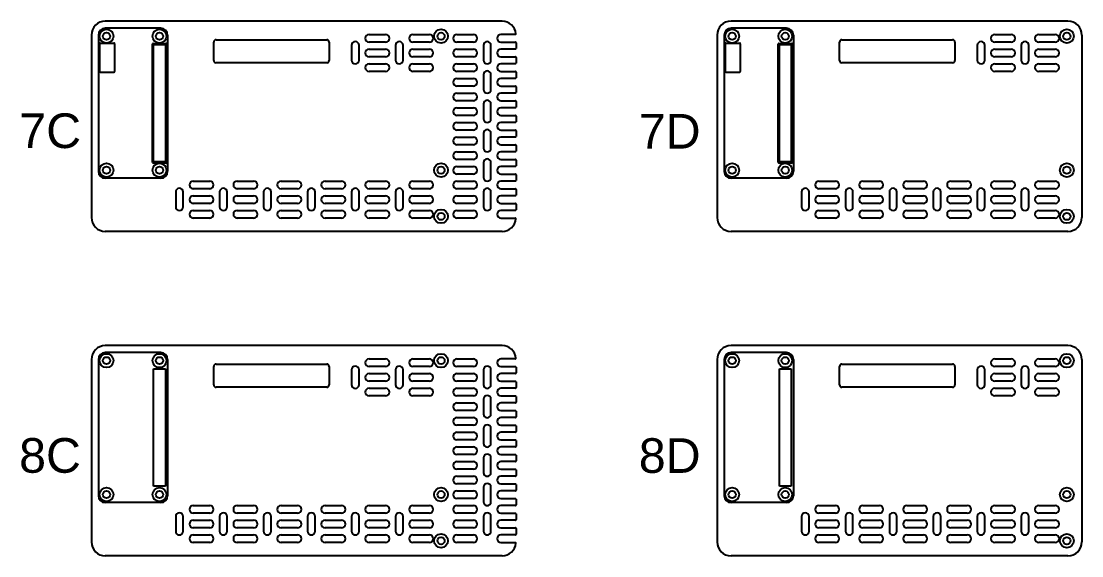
# Model space of a CAD drawing. Header units: millimetres. Extents: x -436 to 702, y -520 to 282.
# Drawn here: x 241.9 to 701.6, y -511.9 to -280.4 of the extents above; entities that cross this region are included whole.
import ezdxf

# ---------------------------------------------------------------- set-up
doc = ezdxf.new("R2010")
doc.units = ezdxf.units.MM
doc.header["$LTSCALE"] = 4
doc.header["$MEASUREMENT"] = 0
doc.layers.add('Mechanical', color=6, linetype='Continuous')
doc.layers.add('PCB', color=4, linetype='Continuous')
doc.styles.get("Standard").update_dxf_attribs({"font": 'Arial.ttf'})

msp = doc.modelspace()

# ---------------------------------------------------------------- linework, layer by layer
for p, q in [((450.37, -280.42), (278.37, -280.42)), ((695.56, -280.42), (549.56, -280.42)), ((272.37, -286.42), (272.37, -365.42)), ((543.56, -286.42), (543.56, -365.42)), ((298.83, -341.57), (298.83, -290.27)), ((299.08, -290.02), (304.66, -290.02)), ((304.91, -290.27), (304.91, -341.57)), ((570.02, -341.57), (570.02, -290.27)), ((570.27, -290.02), (575.85, -290.02)), ((576.1, -290.27), (576.1, -341.57)), ((304.66, -341.82), (299.08, -341.82)), ((575.85, -341.82), (570.27, -341.82)), ((450.37, -371.42), (278.37, -371.42)), ((695.56, -371.42), (549.56, -371.42)), ((450.37, -420.89), (278.37, -420.89)), ((695.56, -420.89), (549.56, -420.89)), ((272.37, -426.89), (272.37, -505.89)), ((543.56, -426.89), (543.56, -505.89)), ((450.37, -511.89), (278.37, -511.89)), ((695.56, -511.89), (549.56, -511.89))]:
    msp.add_line(p, q)
at = {"linetype": 'Continuous'}
for p, q in [((325.37, -297.42), (325.37, -289.42)), ((326.37, -288.42), (374.37, -288.42)), ((375.37, -289.42), (375.37, -297.42)), ((392.67, -286.17), (399.82, -286.17)), ((399.82, -289.47), (392.67, -289.47)), ((411.72, -286.17), (418.87, -286.17)), ((418.87, -289.47), (411.72, -289.47)), ((430.77, -286.17), (437.92, -286.17)), ((437.92, -289.47), (430.77, -289.47)), ((456.1, -286.17), (449.82, -286.17)), ((449.82, -289.47), (456.12, -289.47)), ((596.56, -297.42), (596.56, -289.42)), ((597.56, -288.42), (645.56, -288.42)), ((646.56, -289.42), (646.56, -297.42)), ((663.86, -286.17), (671.01, -286.17)), ((671.01, -289.47), (663.86, -289.47)), ((682.91, -286.17), (690.06, -286.17)), ((690.06, -289.47), (682.91, -289.47)), ((701.56, -286.42), (701.56, -365.42)), ((275.87, -290.17), (275.87, -302.17)), ((276.12, -289.92), (282.12, -289.92)), ((282.37, -290.17), (282.37, -302.17)), ((385.07, -290.92), (385.07, -297.27)), ((388.37, -297.27), (388.37, -290.92)), ((392.67, -292.52), (399.82, -292.52)), ((404.12, -290.92), (404.12, -297.27)), ((407.42, -297.27), (407.42, -290.92)), ((411.72, -292.52), (418.87, -292.52)), ((430.77, -292.52), (437.92, -292.52)), ((442.22, -290.92), (442.22, -297.27)), ((445.52, -297.27), (445.52, -290.92)), ((456.12, -292.52), (449.82, -292.52)), ((456.37, -289.72), (456.37, -292.27)), ((547.06, -290.17), (547.06, -302.17)), ((547.31, -289.92), (553.31, -289.92)), ((553.56, -290.17), (553.56, -302.17)), ((656.26, -290.92), (656.26, -297.27)), ((659.56, -297.27), (659.56, -290.92)), ((663.86, -292.52), (671.01, -292.52)), ((675.31, -290.92), (675.31, -297.27)), ((678.61, -297.27), (678.61, -290.92)), ((682.91, -292.52), (690.06, -292.52)), ((374.37, -298.42), (326.37, -298.42)), ((399.82, -295.82), (392.67, -295.82)), ((418.87, -295.82), (411.72, -295.82)), ((437.92, -295.82), (430.77, -295.82)), ((449.82, -295.82), (456.12, -295.82)), ((456.37, -296.07), (456.37, -298.62)), ((645.56, -298.42), (597.56, -298.42)), ((671.01, -295.82), (663.86, -295.82)), ((690.06, -295.82), (682.91, -295.82)), ((276.12, -302.42), (282.12, -302.42)), ((392.67, -298.87), (399.82, -298.87)), ((399.82, -302.17), (392.67, -302.17)), ((411.72, -298.87), (418.87, -298.87)), ((418.87, -302.17), (411.72, -302.17)), ((430.77, -298.87), (437.92, -298.87)), ((437.92, -302.17), (430.77, -302.17)), ((456.12, -298.87), (449.82, -298.87)), ((449.82, -302.17), (456.12, -302.17)), ((456.37, -302.42), (456.37, -304.97)), ((547.31, -302.42), (553.31, -302.42)), ((663.86, -298.87), (671.01, -298.87)), ((671.01, -302.17), (663.86, -302.17)), ((682.91, -298.87), (690.06, -298.87)), ((690.06, -302.17), (682.91, -302.17)), ((430.77, -305.22), (437.92, -305.22)), ((442.22, -303.62), (442.22, -309.97)), ((445.52, -309.97), (445.52, -303.62)), ((456.12, -305.22), (449.82, -305.22)), ((437.92, -308.52), (430.77, -308.52)), ((430.77, -311.57), (437.92, -311.57)), ((449.82, -308.52), (456.12, -308.52)), ((456.12, -311.57), (449.82, -311.57)), ((456.37, -308.77), (456.37, -311.32)), ((437.92, -314.87), (430.77, -314.87)), ((442.22, -316.32), (442.22, -322.67)), ((445.52, -322.67), (445.52, -316.32)), ((449.82, -314.87), (456.12, -314.87)), ((456.37, -315.12), (456.37, -317.67)), ((430.77, -317.92), (437.92, -317.92)), ((437.92, -321.22), (430.77, -321.22)), ((456.12, -317.92), (449.82, -317.92)), ((449.82, -321.22), (456.12, -321.22)), ((456.37, -321.47), (456.37, -324.02)), ((430.77, -324.27), (437.92, -324.27)), ((456.12, -324.27), (449.82, -324.27)), ((437.92, -327.57), (430.77, -327.57)), ((430.77, -330.62), (437.92, -330.62)), ((442.22, -329.02), (442.22, -335.37)), ((445.52, -335.37), (445.52, -329.02)), ((449.82, -327.57), (456.12, -327.57)), ((456.12, -330.62), (449.82, -330.62)), ((456.37, -327.82), (456.37, -330.37)), ((437.92, -333.92), (430.77, -333.92)), ((449.82, -333.92), (456.12, -333.92)), ((456.37, -334.17), (456.37, -336.72)), ((430.77, -336.97), (437.92, -336.97)), ((456.12, -336.97), (449.82, -336.97)), ((437.92, -340.27), (430.77, -340.27)), ((430.77, -343.32), (437.92, -343.32)), ((442.22, -341.72), (442.22, -348.07)), ((445.52, -348.07), (445.52, -341.72)), ((449.82, -340.27), (456.12, -340.27)), ((456.12, -343.32), (449.82, -343.32)), ((456.37, -340.52), (456.37, -343.07)), ((437.92, -346.62), (430.77, -346.62)), ((449.82, -346.62), (456.12, -346.62)), ((456.37, -346.87), (456.37, -349.42)), ((316.47, -349.67), (323.62, -349.67)), ((323.62, -352.97), (316.47, -352.97)), ((335.52, -349.67), (342.67, -349.67)), ((342.67, -352.97), (335.52, -352.97)), ((354.57, -349.67), (361.72, -349.67)), ((361.72, -352.97), (354.57, -352.97)), ((373.62, -349.67), (380.77, -349.67)), ((380.77, -352.97), (373.62, -352.97)), ((392.67, -349.67), (399.82, -349.67)), ((399.82, -352.97), (392.67, -352.97)), ((411.72, -349.67), (418.87, -349.67)), ((418.87, -352.97), (411.72, -352.97)), ((430.77, -349.67), (437.92, -349.67)), ((437.92, -352.97), (430.77, -352.97)), ((456.12, -349.67), (449.82, -349.67)), ((449.82, -352.97), (456.12, -352.97)), ((456.37, -353.22), (456.37, -355.77)), ((587.66, -349.67), (594.81, -349.67)), ((594.81, -352.97), (587.66, -352.97)), ((606.71, -349.67), (613.86, -349.67)), ((613.86, -352.97), (606.71, -352.97)), ((625.76, -349.67), (632.91, -349.67)), ((632.91, -352.97), (625.76, -352.97)), ((644.81, -349.67), (651.96, -349.67)), ((651.96, -352.97), (644.81, -352.97)), ((663.86, -349.67), (671.01, -349.67)), ((671.01, -352.97), (663.86, -352.97)), ((682.91, -349.67), (690.06, -349.67)), ((690.06, -352.97), (682.91, -352.97)), ((308.87, -354.42), (308.87, -360.77)), ((312.17, -360.77), (312.17, -354.42)), ((316.47, -356.02), (323.62, -356.02)), ((327.92, -354.42), (327.92, -360.77)), ((331.22, -360.77), (331.22, -354.42)), ((335.52, -356.02), (342.67, -356.02)), ((346.97, -354.42), (346.97, -360.77)), ((350.27, -360.77), (350.27, -354.42)), ((354.57, -356.02), (361.72, -356.02)), ((366.02, -354.42), (366.02, -360.77)), ((369.32, -360.77), (369.32, -354.42)), ((373.62, -356.02), (380.77, -356.02)), ((385.07, -354.42), (385.07, -360.77)), ((388.37, -360.77), (388.37, -354.42)), ((392.67, -356.02), (399.82, -356.02)), ((404.12, -354.42), (404.12, -360.77)), ((407.42, -360.77), (407.42, -354.42)), ((411.72, -356.02), (418.87, -356.02)), ((430.77, -356.02), (437.92, -356.02)), ((442.22, -354.42), (442.22, -360.77)), ((445.52, -360.77), (445.52, -354.42)), ((456.12, -356.02), (449.82, -356.02)), ((580.06, -354.42), (580.06, -360.77)), ((583.36, -360.77), (583.36, -354.42)), ((587.66, -356.02), (594.81, -356.02)), ((599.11, -354.42), (599.11, -360.77)), ((602.41, -360.77), (602.41, -354.42)), ((606.71, -356.02), (613.86, -356.02)), ((618.16, -354.42), (618.16, -360.77)), ((621.46, -360.77), (621.46, -354.42)), ((625.76, -356.02), (632.91, -356.02)), ((637.21, -354.42), (637.21, -360.77)), ((640.51, -360.77), (640.51, -354.42)), ((644.81, -356.02), (651.96, -356.02)), ((656.26, -354.42), (656.26, -360.77)), ((659.56, -360.77), (659.56, -354.42)), ((663.86, -356.02), (671.01, -356.02)), ((675.31, -354.42), (675.31, -360.77)), ((678.61, -360.77), (678.61, -354.42)), ((682.91, -356.02), (690.06, -356.02)), ((323.62, -359.32), (316.47, -359.32)), ((316.47, -362.37), (323.62, -362.37)), ((342.67, -359.32), (335.52, -359.32)), ((335.52, -362.37), (342.67, -362.37)), ((361.72, -359.32), (354.57, -359.32)), ((354.57, -362.37), (361.72, -362.37)), ((380.77, -359.32), (373.62, -359.32)), ((373.62, -362.37), (380.77, -362.37)), ((399.82, -359.32), (392.67, -359.32)), ((392.67, -362.37), (399.82, -362.37)), ((418.87, -359.32), (411.72, -359.32)), ((411.72, -362.37), (418.87, -362.37)), ((437.92, -359.32), (430.77, -359.32)), ((430.77, -362.37), (437.92, -362.37)), ((449.82, -359.32), (456.12, -359.32)), ((456.12, -362.37), (449.82, -362.37)), ((456.37, -359.57), (456.37, -362.12)), ((594.81, -359.32), (587.66, -359.32)), ((587.66, -362.37), (594.81, -362.37)), ((613.86, -359.32), (606.71, -359.32)), ((606.71, -362.37), (613.86, -362.37)), ((632.91, -359.32), (625.76, -359.32)), ((625.76, -362.37), (632.91, -362.37)), ((651.96, -359.32), (644.81, -359.32)), ((644.81, -362.37), (651.96, -362.37)), ((671.01, -359.32), (663.86, -359.32)), ((663.86, -362.37), (671.01, -362.37)), ((690.06, -359.32), (682.91, -359.32)), ((682.91, -362.37), (690.06, -362.37)), ((323.62, -365.67), (316.47, -365.67)), ((342.67, -365.67), (335.52, -365.67)), ((361.72, -365.67), (354.57, -365.67)), ((380.77, -365.67), (373.62, -365.67)), ((399.82, -365.67), (392.67, -365.67)), ((418.87, -365.67), (411.72, -365.67)), ((437.92, -365.67), (430.77, -365.67)), ((449.82, -365.67), (456.1, -365.67)), ((594.81, -365.67), (587.66, -365.67)), ((613.86, -365.67), (606.71, -365.67)), ((632.91, -365.67), (625.76, -365.67)), ((651.96, -365.67), (644.81, -365.67)), ((671.01, -365.67), (663.86, -365.67)), ((690.06, -365.67), (682.91, -365.67)), ((392.67, -426.64), (399.82, -426.64)), ((411.72, -426.64), (418.87, -426.64)), ((430.77, -426.64), (437.92, -426.64)), ((456.1, -426.64), (449.82, -426.64)), ((663.86, -426.64), (671.01, -426.64)), ((682.91, -426.64), (690.06, -426.64)), ((701.56, -426.89), (701.56, -505.89)), ((325.37, -437.89), (325.37, -429.89)), ((326.37, -428.89), (374.37, -428.89)), ((375.37, -429.89), (375.37, -437.89)), ((385.07, -431.39), (385.07, -437.74)), ((388.37, -437.74), (388.37, -431.39)), ((399.82, -429.94), (392.67, -429.94)), ((404.12, -431.39), (404.12, -437.74)), ((407.42, -437.74), (407.42, -431.39)), ((418.87, -429.94), (411.72, -429.94)), ((437.92, -429.94), (430.77, -429.94)), ((442.22, -431.39), (442.22, -437.74)), ((445.52, -437.74), (445.52, -431.39)), ((449.82, -429.94), (456.12, -429.94)), ((456.37, -430.19), (456.37, -432.74)), ((596.56, -437.89), (596.56, -429.89)), ((597.56, -428.89), (645.56, -428.89)), ((646.56, -429.89), (646.56, -437.89)), ((656.26, -431.39), (656.26, -437.74)), ((659.56, -437.74), (659.56, -431.39)), ((671.01, -429.94), (663.86, -429.94)), ((675.31, -431.39), (675.31, -437.74)), ((678.61, -437.74), (678.61, -431.39)), ((690.06, -429.94), (682.91, -429.94)), ((392.67, -432.99), (399.82, -432.99)), ((399.82, -436.29), (392.67, -436.29)), ((411.72, -432.99), (418.87, -432.99)), ((418.87, -436.29), (411.72, -436.29)), ((430.77, -432.99), (437.92, -432.99)), ((437.92, -436.29), (430.77, -436.29)), ((456.12, -432.99), (449.82, -432.99)), ((449.82, -436.29), (456.12, -436.29)), ((456.37, -436.54), (456.37, -439.09)), ((663.86, -432.99), (671.01, -432.99)), ((671.01, -436.29), (663.86, -436.29)), ((682.91, -432.99), (690.06, -432.99)), ((690.06, -436.29), (682.91, -436.29)), ((374.37, -438.89), (326.37, -438.89)), ((392.67, -439.34), (399.82, -439.34)), ((411.72, -439.34), (418.87, -439.34)), ((430.77, -439.34), (437.92, -439.34)), ((456.12, -439.34), (449.82, -439.34)), ((645.56, -438.89), (597.56, -438.89)), ((663.86, -439.34), (671.01, -439.34)), ((682.91, -439.34), (690.06, -439.34)), ((399.82, -442.64), (392.67, -442.64)), ((418.87, -442.64), (411.72, -442.64)), ((437.92, -442.64), (430.77, -442.64)), ((430.77, -445.69), (437.92, -445.69)), ((442.22, -444.09), (442.22, -450.44)), ((445.52, -450.44), (445.52, -444.09)), ((449.82, -442.64), (456.12, -442.64)), ((456.12, -445.69), (449.82, -445.69)), ((456.37, -442.89), (456.37, -445.44)), ((671.01, -442.64), (663.86, -442.64)), ((690.06, -442.64), (682.91, -442.64)), ((437.92, -448.99), (430.77, -448.99)), ((449.82, -448.99), (456.12, -448.99)), ((456.37, -449.24), (456.37, -451.79)), ((430.77, -452.04), (437.92, -452.04)), ((456.12, -452.04), (449.82, -452.04)), ((437.92, -455.34), (430.77, -455.34)), ((430.77, -458.39), (437.92, -458.39)), ((442.22, -456.79), (442.22, -463.14)), ((445.52, -463.14), (445.52, -456.79)), ((449.82, -455.34), (456.12, -455.34)), ((456.12, -458.39), (449.82, -458.39)), ((456.37, -455.59), (456.37, -458.14)), ((437.92, -461.69), (430.77, -461.69)), ((449.82, -461.69), (456.12, -461.69)), ((456.37, -461.94), (456.37, -464.49)), ((430.77, -464.74), (437.92, -464.74)), ((437.92, -468.04), (430.77, -468.04)), ((456.12, -464.74), (449.82, -464.74)), ((449.82, -468.04), (456.12, -468.04)), ((456.37, -468.29), (456.37, -470.84)), ((430.77, -471.09), (437.92, -471.09)), ((442.22, -469.49), (442.22, -475.84)), ((445.52, -475.84), (445.52, -469.49)), ((456.12, -471.09), (449.82, -471.09)), ((437.92, -474.39), (430.77, -474.39)), ((430.77, -477.44), (437.92, -477.44)), ((449.82, -474.39), (456.12, -474.39)), ((456.12, -477.44), (449.82, -477.44)), ((456.37, -474.64), (456.37, -477.19)), ((437.92, -480.74), (430.77, -480.74)), ((442.22, -482.19), (442.22, -488.54)), ((445.52, -488.54), (445.52, -482.19)), ((449.82, -480.74), (456.12, -480.74)), ((456.37, -480.99), (456.37, -483.54)), ((430.77, -483.79), (437.92, -483.79)), ((437.92, -487.09), (430.77, -487.09)), ((456.12, -483.79), (449.82, -483.79)), ((449.82, -487.09), (456.12, -487.09)), ((316.47, -490.14), (323.62, -490.14)), ((335.52, -490.14), (342.67, -490.14)), ((354.57, -490.14), (361.72, -490.14)), ((373.62, -490.14), (380.77, -490.14)), ((392.67, -490.14), (399.82, -490.14)), ((411.72, -490.14), (418.87, -490.14)), ((430.77, -490.14), (437.92, -490.14)), ((456.12, -490.14), (449.82, -490.14)), ((456.37, -487.34), (456.37, -489.89)), ((587.66, -490.14), (594.81, -490.14)), ((606.71, -490.14), (613.86, -490.14)), ((625.76, -490.14), (632.91, -490.14)), ((644.81, -490.14), (651.96, -490.14)), ((663.86, -490.14), (671.01, -490.14)), ((682.91, -490.14), (690.06, -490.14)), ((308.87, -494.89), (308.87, -501.24)), ((312.17, -501.24), (312.17, -494.89)), ((323.62, -493.44), (316.47, -493.44)), ((327.92, -494.89), (327.92, -501.24)), ((331.22, -501.24), (331.22, -494.89)), ((342.67, -493.44), (335.52, -493.44)), ((346.97, -494.89), (346.97, -501.24)), ((350.27, -501.24), (350.27, -494.89)), ((361.72, -493.44), (354.57, -493.44)), ((366.02, -494.89), (366.02, -501.24)), ((369.32, -501.24), (369.32, -494.89)), ((380.77, -493.44), (373.62, -493.44)), ((385.07, -494.89), (385.07, -501.24)), ((388.37, -501.24), (388.37, -494.89)), ((399.82, -493.44), (392.67, -493.44)), ((404.12, -494.89), (404.12, -501.24)), ((407.42, -501.24), (407.42, -494.89)), ((418.87, -493.44), (411.72, -493.44)), ((437.92, -493.44), (430.77, -493.44)), ((442.22, -494.89), (442.22, -501.24)), ((445.52, -501.24), (445.52, -494.89)), ((449.82, -493.44), (456.12, -493.44)), ((456.37, -493.69), (456.37, -496.24)), ((580.06, -494.89), (580.06, -501.24)), ((583.36, -501.24), (583.36, -494.89)), ((594.81, -493.44), (587.66, -493.44)), ((599.11, -494.89), (599.11, -501.24)), ((602.41, -501.24), (602.41, -494.89)), ((613.86, -493.44), (606.71, -493.44)), ((618.16, -494.89), (618.16, -501.24)), ((621.46, -501.24), (621.46, -494.89)), ((632.91, -493.44), (625.76, -493.44)), ((637.21, -494.89), (637.21, -501.24)), ((640.51, -501.24), (640.51, -494.89)), ((651.96, -493.44), (644.81, -493.44)), ((656.26, -494.89), (656.26, -501.24)), ((659.56, -501.24), (659.56, -494.89)), ((671.01, -493.44), (663.86, -493.44)), ((675.31, -494.89), (675.31, -501.24)), ((678.61, -501.24), (678.61, -494.89)), ((690.06, -493.44), (682.91, -493.44)), ((316.47, -496.49), (323.62, -496.49)), ((323.62, -499.79), (316.47, -499.79)), ((335.52, -496.49), (342.67, -496.49)), ((342.67, -499.79), (335.52, -499.79)), ((354.57, -496.49), (361.72, -496.49)), ((361.72, -499.79), (354.57, -499.79)), ((373.62, -496.49), (380.77, -496.49)), ((380.77, -499.79), (373.62, -499.79)), ((392.67, -496.49), (399.82, -496.49)), ((399.82, -499.79), (392.67, -499.79)), ((411.72, -496.49), (418.87, -496.49)), ((418.87, -499.79), (411.72, -499.79)), ((430.77, -496.49), (437.92, -496.49)), ((437.92, -499.79), (430.77, -499.79)), ((456.12, -496.49), (449.82, -496.49)), ((449.82, -499.79), (456.12, -499.79)), ((456.37, -500.04), (456.37, -502.59)), ((587.66, -496.49), (594.81, -496.49)), ((594.81, -499.79), (587.66, -499.79)), ((606.71, -496.49), (613.86, -496.49)), ((613.86, -499.79), (606.71, -499.79)), ((625.76, -496.49), (632.91, -496.49)), ((632.91, -499.79), (625.76, -499.79)), ((644.81, -496.49), (651.96, -496.49)), ((651.96, -499.79), (644.81, -499.79)), ((663.86, -496.49), (671.01, -496.49)), ((671.01, -499.79), (663.86, -499.79)), ((682.91, -496.49), (690.06, -496.49)), ((690.06, -499.79), (682.91, -499.79)), ((316.47, -502.84), (323.62, -502.84)), ((335.52, -502.84), (342.67, -502.84)), ((354.57, -502.84), (361.72, -502.84)), ((373.62, -502.84), (380.77, -502.84)), ((392.67, -502.84), (399.82, -502.84)), ((411.72, -502.84), (418.87, -502.84)), ((430.77, -502.84), (437.92, -502.84)), ((456.12, -502.84), (449.82, -502.84)), ((587.66, -502.84), (594.81, -502.84)), ((606.71, -502.84), (613.86, -502.84)), ((625.76, -502.84), (632.91, -502.84)), ((644.81, -502.84), (651.96, -502.84)), ((663.86, -502.84), (671.01, -502.84)), ((682.91, -502.84), (690.06, -502.84)), ((323.62, -506.14), (316.47, -506.14)), ((342.67, -506.14), (335.52, -506.14)), ((361.72, -506.14), (354.57, -506.14)), ((380.77, -506.14), (373.62, -506.14)), ((399.82, -506.14), (392.67, -506.14)), ((418.87, -506.14), (411.72, -506.14)), ((437.92, -506.14), (430.77, -506.14)), ((449.82, -506.14), (456.1, -506.14)), ((594.81, -506.14), (587.66, -506.14)), ((613.86, -506.14), (606.71, -506.14)), ((632.91, -506.14), (625.76, -506.14)), ((651.96, -506.14), (644.81, -506.14)), ((671.01, -506.14), (663.86, -506.14)), ((690.06, -506.14), (682.91, -506.14))]:
    msp.add_line(p, q, dxfattribs=at)
for centre in [(278.87, -286.92), (423.87, -286.92), (550.06, -286.92), (695.06, -286.92), (278.87, -344.92), (301.87, -344.92), (423.87, -344.92), (550.06, -344.92), (573.06, -344.92), (695.06, -344.92), (423.87, -364.92), (695.06, -364.92), (278.87, -427.39), (423.87, -427.39), (550.06, -427.39), (695.06, -427.39), (278.87, -485.39), (301.87, -485.39), (423.87, -485.39), (550.06, -485.39), (573.06, -485.39), (695.06, -485.39), (423.87, -505.39), (695.06, -505.39)]:
    msp.add_circle(centre, 1.57, dxfattribs=at)
for centre in [(301.87, -286.92), (573.06, -286.92), (301.87, -427.39), (573.06, -427.39)]:
    msp.add_circle(centre, 1.57)
for centre, radius, start, end in [((278.37, -286.42), 6, 90, 180), ((549.56, -286.42), 6, 90, 180), ((299.08, -290.27), 0.25, 90, 180), ((304.66, -290.27), 0.25, 0, 90), ((570.27, -290.27), 0.25, 90, 180), ((575.85, -290.27), 0.25, 0, 90), ((299.08, -341.57), 0.25, 180, 270), ((304.66, -341.57), 0.25, 270, 0), ((570.27, -341.57), 0.25, 180, 270), ((575.85, -341.57), 0.25, 270, 0), ((278.37, -365.42), 6, 180, 270), ((549.56, -365.42), 6, 180, 270), ((278.37, -426.89), 6, 90, 180), ((549.56, -426.89), 6, 90, 180), ((278.37, -505.89), 6, 180, 270), ((549.56, -505.89), 6, 180, 270)]:
    msp.add_arc(centre, radius, start, end)
for centre, radius, start, end in [((450.37, -286.42), 6, 4.9885, 90), ((695.56, -286.42), 6, 0, 90), ((326.37, -289.42), 1, 90, 180), ((374.37, -289.42), 1, 0, 90), ((386.72, -290.92), 1.65, 0, 180), ((392.67, -287.82), 1.65, 90, 270), ((399.82, -287.82), 1.65, 270, 90), ((405.77, -290.92), 1.65, 0, 180), ((411.72, -287.82), 1.65, 90, 270), ((418.87, -287.82), 1.65, 270, 90), ((430.77, -287.82), 1.65, 90, 270), ((437.92, -287.82), 1.65, 270, 90), ((443.87, -290.92), 1.65, 0, 180), ((449.82, -287.82), 1.65, 90, 270), ((456.1, -285.92), 0.25, 270, 4.9885), ((456.12, -289.72), 0.25, 0, 90), ((597.56, -289.42), 1, 90, 180), ((645.56, -289.42), 1, 0, 90), ((657.91, -290.92), 1.65, 0, 180), ((663.86, -287.82), 1.65, 90, 270), ((671.01, -287.82), 1.65, 270, 90), ((676.96, -290.92), 1.65, 0, 180), ((682.91, -287.82), 1.65, 90, 270), ((690.06, -287.82), 1.65, 270, 90), ((276.12, -290.17), 0.25, 90, 180), ((282.12, -290.17), 0.25, 0, 90), ((392.67, -294.17), 1.65, 90, 270), ((399.82, -294.17), 1.65, 270, 90), ((411.72, -294.17), 1.65, 90, 270), ((418.87, -294.17), 1.65, 270, 90), ((430.77, -294.17), 1.65, 90, 270), ((437.92, -294.17), 1.65, 270, 90), ((449.82, -294.17), 1.65, 90, 270), ((456.12, -292.27), 0.25, 270, 0), ((547.31, -290.17), 0.25, 90, 180), ((553.31, -290.17), 0.25, 0, 90), ((663.86, -294.17), 1.65, 90, 270), ((671.01, -294.17), 1.65, 270, 90), ((682.91, -294.17), 1.65, 90, 270), ((690.06, -294.17), 1.65, 270, 90), ((326.37, -297.42), 1, 180, 270), ((374.37, -297.42), 1, 270, 0), ((386.72, -297.27), 1.65, 180, 0), ((405.77, -297.27), 1.65, 180, 0), ((443.87, -297.27), 1.65, 180, 0), ((456.12, -296.07), 0.25, 0, 90), ((456.12, -298.62), 0.25, 270, 0), ((597.56, -297.42), 1, 180, 270), ((645.56, -297.42), 1, 270, 0), ((657.91, -297.27), 1.65, 180, 0), ((676.96, -297.27), 1.65, 180, 0), ((276.12, -302.17), 0.25, 180, 270), ((282.12, -302.17), 0.25, 270, 0), ((392.67, -300.52), 1.65, 90, 270), ((399.82, -300.52), 1.65, 270, 90), ((411.72, -300.52), 1.65, 90, 270), ((418.87, -300.52), 1.65, 270, 90), ((430.77, -300.52), 1.65, 90, 270), ((437.92, -300.52), 1.65, 270, 90), ((443.87, -303.62), 1.65, 0, 180), ((449.82, -300.52), 1.65, 90, 270), ((456.12, -302.42), 0.25, 0, 90), ((547.31, -302.17), 0.25, 180, 270), ((553.31, -302.17), 0.25, 270, 0), ((663.86, -300.52), 1.65, 90, 270), ((671.01, -300.52), 1.65, 270, 90), ((682.91, -300.52), 1.65, 90, 270), ((690.06, -300.52), 1.65, 270, 90), ((430.77, -306.87), 1.65, 90, 270), ((437.92, -306.87), 1.65, 270, 90), ((449.82, -306.87), 1.65, 90, 270), ((456.12, -304.97), 0.25, 270, 0), ((430.77, -313.22), 1.65, 90, 270), ((437.92, -313.22), 1.65, 270, 90), ((443.87, -309.97), 1.65, 180, 0), ((449.82, -313.22), 1.65, 90, 270), ((456.12, -308.77), 0.25, 0, 90), ((456.12, -311.32), 0.25, 270, 0), ((443.87, -316.32), 1.65, 0, 180), ((456.12, -315.12), 0.25, 0, 90), ((430.77, -319.57), 1.65, 90, 270), ((437.92, -319.57), 1.65, 270, 90), ((449.82, -319.57), 1.65, 90, 270), ((456.12, -317.67), 0.25, 270, 0), ((456.12, -321.47), 0.25, 0, 90), ((430.77, -325.92), 1.65, 90, 270), ((437.92, -325.92), 1.65, 270, 90), ((443.87, -322.67), 1.65, 180, 0), ((449.82, -325.92), 1.65, 90, 270), ((456.12, -324.02), 0.25, 270, 0), ((430.77, -332.27), 1.65, 90, 270), ((437.92, -332.27), 1.65, 270, 90), ((443.87, -329.02), 1.65, 0, 180), ((449.82, -332.27), 1.65, 90, 270), ((456.12, -327.82), 0.25, 360, 90), ((456.12, -330.37), 0.25, 270, 360), ((443.87, -335.37), 1.65, 180, 0), ((456.12, -334.17), 0.25, 0, 90), ((430.77, -338.62), 1.65, 90, 270), ((437.92, -338.62), 1.65, 270, 90), ((443.87, -341.72), 1.65, 0, 180), ((449.82, -338.62), 1.65, 90, 270), ((456.12, -336.72), 0.25, 270, 0), ((430.77, -344.97), 1.65, 90, 270), ((437.92, -344.97), 1.65, 270, 90), ((449.82, -344.97), 1.65, 90, 270), ((456.12, -340.52), 0.25, 0, 90), ((456.12, -343.07), 0.25, 270, 0), ((443.87, -348.07), 1.65, 180, 0), ((456.12, -346.87), 0.25, 0, 90), ((310.52, -354.42), 1.65, 0, 180), ((316.47, -351.32), 1.65, 90, 270), ((323.62, -351.32), 1.65, 270, 90), ((329.57, -354.42), 1.65, 0, 180), ((335.52, -351.32), 1.65, 90, 270), ((342.67, -351.32), 1.65, 270, 90), ((348.62, -354.42), 1.65, 0, 180), ((354.57, -351.32), 1.65, 90, 270), ((361.72, -351.32), 1.65, 270, 90), ((367.67, -354.42), 1.65, 0, 180), ((373.62, -351.32), 1.65, 90, 270), ((380.77, -351.32), 1.65, 270, 90), ((386.72, -354.42), 1.65, 0, 180), ((392.67, -351.32), 1.65, 90, 270), ((399.82, -351.32), 1.65, 270, 90), ((405.77, -354.42), 1.65, 0, 180), ((411.72, -351.32), 1.65, 90, 270), ((418.87, -351.32), 1.65, 270, 90), ((430.77, -351.32), 1.65, 90, 270), ((437.92, -351.32), 1.65, 270, 90), ((443.87, -354.42), 1.65, 0, 180), ((449.82, -351.32), 1.65, 90, 270), ((456.12, -349.42), 0.25, 270, 0), ((456.12, -353.22), 0.25, 360, 90), ((581.71, -354.42), 1.65, 0, 180), ((587.66, -351.32), 1.65, 90, 270), ((594.81, -351.32), 1.65, 270, 90), ((600.76, -354.42), 1.65, 0, 180), ((606.71, -351.32), 1.65, 90, 270), ((613.86, -351.32), 1.65, 270, 90), ((619.81, -354.42), 1.65, 0, 180), ((625.76, -351.32), 1.65, 90, 270), ((632.91, -351.32), 1.65, 270, 90), ((638.86, -354.42), 1.65, 0, 180), ((644.81, -351.32), 1.65, 90, 270), ((651.96, -351.32), 1.65, 270, 90), ((657.91, -354.42), 1.65, 0, 180), ((663.86, -351.32), 1.65, 90, 270), ((671.01, -351.32), 1.65, 270, 90), ((676.96, -354.42), 1.65, 0, 180), ((682.91, -351.32), 1.65, 90, 270), ((690.06, -351.32), 1.65, 270, 90), ((316.47, -357.67), 1.65, 90, 270), ((323.62, -357.67), 1.65, 270, 90), ((335.52, -357.67), 1.65, 90, 270), ((342.67, -357.67), 1.65, 270, 90), ((354.57, -357.67), 1.65, 90, 270), ((361.72, -357.67), 1.65, 270, 90), ((373.62, -357.67), 1.65, 90, 270), ((380.77, -357.67), 1.65, 270, 90), ((392.67, -357.67), 1.65, 90, 270), ((399.82, -357.67), 1.65, 270, 90), ((411.72, -357.67), 1.65, 90, 270), ((418.87, -357.67), 1.65, 270, 90), ((430.77, -357.67), 1.65, 90, 270), ((437.92, -357.67), 1.65, 270, 90), ((449.82, -357.67), 1.65, 90, 270), ((456.12, -355.77), 0.25, 270, 360), ((587.66, -357.67), 1.65, 90, 270), ((594.81, -357.67), 1.65, 270, 90), ((606.71, -357.67), 1.65, 90, 270), ((613.86, -357.67), 1.65, 270, 90), ((625.76, -357.67), 1.65, 90, 270), ((632.91, -357.67), 1.65, 270, 90), ((644.81, -357.67), 1.65, 90, 270), ((651.96, -357.67), 1.65, 270, 90), ((663.86, -357.67), 1.65, 90, 270), ((671.01, -357.67), 1.65, 270, 90), ((682.91, -357.67), 1.65, 90, 270), ((690.06, -357.67), 1.65, 270, 90), ((310.52, -360.77), 1.65, 180, 0), ((316.47, -364.02), 1.65, 90, 270), ((323.62, -364.02), 1.65, 270, 90), ((329.57, -360.77), 1.65, 180, 0), ((335.52, -364.02), 1.65, 90, 270), ((342.67, -364.02), 1.65, 270, 90), ((348.62, -360.77), 1.65, 180, 0), ((354.57, -364.02), 1.65, 90, 270), ((361.72, -364.02), 1.65, 270, 90), ((367.67, -360.77), 1.65, 180, 0), ((373.62, -364.02), 1.65, 90, 270), ((380.77, -364.02), 1.65, 270, 90), ((386.72, -360.77), 1.65, 180, 0), ((392.67, -364.02), 1.65, 90, 270), ((399.82, -364.02), 1.65, 270, 90), ((405.77, -360.77), 1.65, 180, 0), ((411.72, -364.02), 1.65, 90, 270), ((418.87, -364.02), 1.65, 270, 90), ((430.77, -364.02), 1.65, 90, 270), ((437.92, -364.02), 1.65, 270, 90), ((443.87, -360.77), 1.65, 180, 0), ((449.82, -364.02), 1.65, 90, 270), ((456.12, -359.57), 0.25, 0, 90), ((456.12, -362.12), 0.25, 270, 0), ((581.71, -360.77), 1.65, 180, 0), ((587.66, -364.02), 1.65, 90, 270), ((594.81, -364.02), 1.65, 270, 90), ((600.76, -360.77), 1.65, 180, 0), ((606.71, -364.02), 1.65, 90, 270), ((613.86, -364.02), 1.65, 270, 90), ((619.81, -360.77), 1.65, 180, 0), ((625.76, -364.02), 1.65, 90, 270), ((632.91, -364.02), 1.65, 270, 90), ((638.86, -360.77), 1.65, 180, 0), ((644.81, -364.02), 1.65, 90, 270), ((651.96, -364.02), 1.65, 270, 90), ((657.91, -360.77), 1.65, 180, 0), ((663.86, -364.02), 1.65, 90, 270), ((671.01, -364.02), 1.65, 270, 90), ((676.96, -360.77), 1.65, 180, 0), ((682.91, -364.02), 1.65, 90, 270), ((690.06, -364.02), 1.65, 270, 90), ((450.37, -365.42), 6, 270, 355.0115), ((456.1, -365.92), 0.25, 355.0115, 90), ((695.56, -365.42), 6, 270, 0), ((450.37, -426.89), 6, 4.9885, 90), ((695.56, -426.89), 6, 0, 90), ((392.67, -428.29), 1.65, 90, 270), ((399.82, -428.29), 1.65, 270, 90), ((411.72, -428.29), 1.65, 90, 270), ((418.87, -428.29), 1.65, 270, 90), ((430.77, -428.29), 1.65, 90, 270), ((437.92, -428.29), 1.65, 270, 90), ((449.82, -428.29), 1.65, 90, 270), ((456.1, -426.39), 0.25, 270, 4.9885), ((663.86, -428.29), 1.65, 90, 270), ((671.01, -428.29), 1.65, 270, 90), ((682.91, -428.29), 1.65, 90, 270), ((690.06, -428.29), 1.65, 270, 90), ((326.37, -429.89), 1, 90, 180), ((374.37, -429.89), 1, 0, 90), ((386.72, -431.39), 1.65, 0, 180), ((405.77, -431.39), 1.65, 0, 180), ((443.87, -431.39), 1.65, 0, 180), ((456.12, -430.19), 0.25, 0, 90), ((597.56, -429.89), 1, 90, 180), ((645.56, -429.89), 1, 0, 90), ((657.91, -431.39), 1.65, 0, 180), ((676.96, -431.39), 1.65, 0, 180), ((392.67, -434.64), 1.65, 90, 270), ((399.82, -434.64), 1.65, 270, 90), ((411.72, -434.64), 1.65, 90, 270), ((418.87, -434.64), 1.65, 270, 90), ((430.77, -434.64), 1.65, 90, 270), ((437.92, -434.64), 1.65, 270, 90), ((449.82, -434.64), 1.65, 90, 270), ((456.12, -432.74), 0.25, 270, 0), ((456.12, -436.54), 0.25, 0, 90), ((663.86, -434.64), 1.65, 90, 270), ((671.01, -434.64), 1.65, 270, 90), ((682.91, -434.64), 1.65, 90, 270), ((690.06, -434.64), 1.65, 270, 90), ((326.37, -437.89), 1, 180, 270), ((374.37, -437.89), 1, 270, 0), ((386.72, -437.74), 1.65, 180, 0), ((392.67, -440.99), 1.65, 90, 270), ((399.82, -440.99), 1.65, 270, 90), ((405.77, -437.74), 1.65, 180, 0), ((411.72, -440.99), 1.65, 90, 270), ((418.87, -440.99), 1.65, 270, 90), ((430.77, -440.99), 1.65, 90, 270), ((437.92, -440.99), 1.65, 270, 90), ((443.87, -437.74), 1.65, 180, 0), ((449.82, -440.99), 1.65, 90, 270), ((456.12, -439.09), 0.25, 270, 0), ((597.56, -437.89), 1, 180, 270), ((645.56, -437.89), 1, 270, 0), ((657.91, -437.74), 1.65, 180, 0), ((663.86, -440.99), 1.65, 90, 270), ((671.01, -440.99), 1.65, 270, 90), ((676.96, -437.74), 1.65, 180, 0), ((682.91, -440.99), 1.65, 90, 270), ((690.06, -440.99), 1.65, 270, 90), ((430.77, -447.34), 1.65, 90, 270), ((437.92, -447.34), 1.65, 270, 90), ((443.87, -444.09), 1.65, 0, 180), ((449.82, -447.34), 1.65, 90, 270), ((456.12, -442.89), 0.25, 0, 90), ((456.12, -445.44), 0.25, 270, 0), ((443.87, -450.44), 1.65, 180, 0), ((456.12, -449.24), 0.25, 0, 90), ((430.77, -453.69), 1.65, 90, 270), ((437.92, -453.69), 1.65, 270, 90), ((449.82, -453.69), 1.65, 90, 270), ((456.12, -451.79), 0.25, 270, 0), ((430.77, -460.04), 1.65, 90, 270), ((437.92, -460.04), 1.65, 270, 90), ((443.87, -456.79), 1.65, 0, 180), ((449.82, -460.04), 1.65, 90, 270), ((456.12, -455.59), 0.25, 0, 90), ((456.12, -458.14), 0.25, 270, 0), ((443.87, -463.14), 1.65, 180, 0), ((456.12, -461.94), 0.25, 0, 90), ((430.77, -466.39), 1.65, 90, 270), ((437.92, -466.39), 1.65, 270, 90), ((443.87, -469.49), 1.65, 0, 180), ((449.82, -466.39), 1.65, 90, 270), ((456.12, -464.49), 0.25, 270, 0), ((456.12, -468.29), 0.25, 360, 90), ((430.77, -472.74), 1.65, 90, 270), ((437.92, -472.74), 1.65, 270, 90), ((449.82, -472.74), 1.65, 90, 270), ((456.12, -470.84), 0.25, 270, 360), ((430.77, -479.09), 1.65, 90, 270), ((437.92, -479.09), 1.65, 270, 90), ((443.87, -475.84), 1.65, 180, 0), ((449.82, -479.09), 1.65, 90, 270), ((456.12, -474.64), 0.25, 0, 90), ((456.12, -477.19), 0.25, 270, 0), ((443.87, -482.19), 1.65, 0, 180), ((456.12, -480.99), 0.25, 0, 90), ((430.77, -485.44), 1.65, 90, 270), ((437.92, -485.44), 1.65, 270, 90), ((449.82, -485.44), 1.65, 90, 270), ((456.12, -483.54), 0.25, 270, 0), ((456.12, -487.34), 0.25, 0, 90), ((316.47, -491.79), 1.65, 90, 270), ((323.62, -491.79), 1.65, 270, 90), ((335.52, -491.79), 1.65, 90, 270), ((342.67, -491.79), 1.65, 270, 90), ((354.57, -491.79), 1.65, 90, 270), ((361.72, -491.79), 1.65, 270, 90), ((373.62, -491.79), 1.65, 90, 270), ((380.77, -491.79), 1.65, 270, 90), ((392.67, -491.79), 1.65, 90, 270), ((399.82, -491.79), 1.65, 270, 90), ((411.72, -491.79), 1.65, 90, 270), ((418.87, -491.79), 1.65, 270, 90), ((430.77, -491.79), 1.65, 90, 270), ((437.92, -491.79), 1.65, 270, 90), ((443.87, -488.54), 1.65, 180, 0), ((449.82, -491.79), 1.65, 90, 270), ((456.12, -489.89), 0.25, 270, 0), ((587.66, -491.79), 1.65, 90, 270), ((594.81, -491.79), 1.65, 270, 90), ((606.71, -491.79), 1.65, 90, 270), ((613.86, -491.79), 1.65, 270, 90), ((625.76, -491.79), 1.65, 90, 270), ((632.91, -491.79), 1.65, 270, 90), ((644.81, -491.79), 1.65, 90, 270), ((651.96, -491.79), 1.65, 270, 90), ((663.86, -491.79), 1.65, 90, 270), ((671.01, -491.79), 1.65, 270, 90), ((682.91, -491.79), 1.65, 90, 270), ((690.06, -491.79), 1.65, 270, 90), ((310.52, -494.89), 1.65, 0, 180), ((329.57, -494.89), 1.65, 0, 180), ((348.62, -494.89), 1.65, 0, 180), ((367.67, -494.89), 1.65, 0, 180), ((386.72, -494.89), 1.65, 0, 180), ((405.77, -494.89), 1.65, 0, 180), ((443.87, -494.89), 1.65, 0, 180), ((456.12, -493.69), 0.25, 360, 90), ((456.12, -496.24), 0.25, 270, 360), ((581.71, -494.89), 1.65, 0, 180), ((600.76, -494.89), 1.65, 0, 180), ((619.81, -494.89), 1.65, 0, 180), ((638.86, -494.89), 1.65, 0, 180), ((657.91, -494.89), 1.65, 0, 180), ((676.96, -494.89), 1.65, 0, 180), ((316.47, -498.14), 1.65, 90, 270), ((323.62, -498.14), 1.65, 270, 90), ((335.52, -498.14), 1.65, 90, 270), ((342.67, -498.14), 1.65, 270, 90), ((354.57, -498.14), 1.65, 90, 270), ((361.72, -498.14), 1.65, 270, 90), ((373.62, -498.14), 1.65, 90, 270), ((380.77, -498.14), 1.65, 270, 90), ((392.67, -498.14), 1.65, 90, 270), ((399.82, -498.14), 1.65, 270, 90), ((411.72, -498.14), 1.65, 90, 270), ((418.87, -498.14), 1.65, 270, 90), ((430.77, -498.14), 1.65, 90, 270), ((437.92, -498.14), 1.65, 270, 90), ((449.82, -498.14), 1.65, 90, 270), ((456.12, -500.04), 0.25, 0, 90), ((587.66, -498.14), 1.65, 90, 270), ((594.81, -498.14), 1.65, 270, 90), ((606.71, -498.14), 1.65, 90, 270), ((613.86, -498.14), 1.65, 270, 90), ((625.76, -498.14), 1.65, 90, 270), ((632.91, -498.14), 1.65, 270, 90), ((644.81, -498.14), 1.65, 90, 270), ((651.96, -498.14), 1.65, 270, 90), ((663.86, -498.14), 1.65, 90, 270), ((671.01, -498.14), 1.65, 270, 90), ((682.91, -498.14), 1.65, 90, 270), ((690.06, -498.14), 1.65, 270, 90), ((310.52, -501.24), 1.65, 180, 0), ((316.47, -504.49), 1.65, 90, 270), ((323.62, -504.49), 1.65, 270, 90), ((329.57, -501.24), 1.65, 180, 0), ((335.52, -504.49), 1.65, 90, 270), ((342.67, -504.49), 1.65, 270, 90), ((348.62, -501.24), 1.65, 180, 0), ((354.57, -504.49), 1.65, 90, 270), ((361.72, -504.49), 1.65, 270, 90), ((367.67, -501.24), 1.65, 180, 0), ((373.62, -504.49), 1.65, 90, 270), ((380.77, -504.49), 1.65, 270, 90), ((386.72, -501.24), 1.65, 180, 0), ((392.67, -504.49), 1.65, 90, 270), ((399.82, -504.49), 1.65, 270, 90), ((405.77, -501.24), 1.65, 180, 0), ((411.72, -504.49), 1.65, 90, 270), ((418.87, -504.49), 1.65, 270, 90), ((430.77, -504.49), 1.65, 90, 270), ((437.92, -504.49), 1.65, 270, 90), ((443.87, -501.24), 1.65, 180, 0), ((449.82, -504.49), 1.65, 90, 270), ((456.12, -502.59), 0.25, 270, 0), ((581.71, -501.24), 1.65, 180, 0), ((587.66, -504.49), 1.65, 90, 270), ((594.81, -504.49), 1.65, 270, 90), ((600.76, -501.24), 1.65, 180, 0), ((606.71, -504.49), 1.65, 90, 270), ((613.86, -504.49), 1.65, 270, 90), ((619.81, -501.24), 1.65, 180, 0), ((625.76, -504.49), 1.65, 90, 270), ((632.91, -504.49), 1.65, 270, 90), ((638.86, -501.24), 1.65, 180, 0), ((644.81, -504.49), 1.65, 90, 270), ((651.96, -504.49), 1.65, 270, 90), ((657.91, -501.24), 1.65, 180, 0), ((663.86, -504.49), 1.65, 90, 270), ((671.01, -504.49), 1.65, 270, 90), ((676.96, -501.24), 1.65, 180, 0), ((682.91, -504.49), 1.65, 90, 270), ((690.06, -504.49), 1.65, 270, 90), ((450.37, -505.89), 6, 270, 355.0115), ((456.1, -506.39), 0.25, 355.0115, 90), ((695.56, -505.89), 6, 270, 0)]:
    msp.add_arc(centre, radius, start, end, dxfattribs=at)
at = {"layer": 'Mechanical'}
for p, q in [((299.33, -341.32), (299.33, -290.52)), ((299.33, -290.52), (304.41, -290.52)), ((304.41, -290.52), (304.41, -341.32)), ((570.52, -341.32), (570.52, -290.52)), ((570.52, -290.52), (575.6, -290.52)), ((575.6, -290.52), (575.6, -341.32)), ((304.41, -341.32), (299.33, -341.32)), ((575.6, -341.32), (570.52, -341.32)), ((299.33, -481.79), (299.33, -430.99)), ((299.33, -430.99), (304.41, -430.99)), ((304.41, -430.99), (304.41, -481.79)), ((570.52, -430.99), (575.6, -430.99)), ((570.52, -481.79), (570.52, -430.99)), ((575.6, -430.99), (575.6, -481.79)), ((304.41, -481.79), (299.33, -481.79)), ((575.6, -481.79), (570.52, -481.79))]:
    msp.add_line(p, q, dxfattribs=at)
for centre in [(423.87, -286.92), (695.06, -286.92), (423.87, -344.92), (695.06, -344.92), (423.87, -364.92), (695.06, -364.92), (423.87, -427.39), (695.06, -427.39), (423.87, -485.39), (695.06, -485.39), (423.87, -505.39), (695.06, -505.39)]:
    msp.add_circle(centre, 3, dxfattribs=at)
at = {"layer": 'PCB'}
for p, q in [((302.37, -283.42), (278.37, -283.42)), ((573.56, -283.42), (549.56, -283.42)), ((275.37, -286.42), (275.37, -345.42)), ((305.37, -286.42), (305.37, -345.42)), ((546.56, -286.42), (546.56, -345.42)), ((576.56, -286.42), (576.56, -345.42)), ((302.37, -348.42), (278.37, -348.42)), ((573.56, -348.42), (549.56, -348.42)), ((275.37, -426.89), (275.37, -485.89)), ((302.37, -423.89), (278.37, -423.89)), ((305.37, -426.89), (305.37, -485.89)), ((546.56, -426.89), (546.56, -485.89)), ((573.56, -423.89), (549.56, -423.89)), ((576.56, -426.89), (576.56, -485.89)), ((302.37, -488.89), (278.37, -488.89)), ((573.56, -488.89), (549.56, -488.89))]:
    msp.add_line(p, q, dxfattribs=at)
for centre, radius in [((278.87, -286.92), 3), ((301.87, -286.92), 3), ((550.06, -286.92), 3), ((573.06, -286.92), 3), ((278.87, -286.92), 1.57), ((301.87, -286.92), 1.57), ((550.06, -286.92), 1.57), ((573.06, -286.92), 1.57), ((278.87, -344.92), 3), ((278.87, -344.92), 1.57), ((301.87, -344.92), 3), ((301.87, -344.92), 1.57), ((550.06, -344.92), 3), ((550.06, -344.92), 1.57), ((573.06, -344.92), 3), ((573.06, -344.92), 1.57), ((278.87, -427.39), 3), ((278.87, -427.39), 1.57), ((301.87, -427.39), 3), ((301.87, -427.39), 1.57), ((550.06, -427.39), 3), ((550.06, -427.39), 1.57), ((573.06, -427.39), 3), ((573.06, -427.39), 1.57), ((278.87, -485.39), 3), ((301.87, -485.39), 3), ((550.06, -485.39), 3), ((573.06, -485.39), 3), ((278.87, -485.39), 1.57), ((301.87, -485.39), 1.57), ((550.06, -485.39), 1.57), ((573.06, -485.39), 1.57)]:
    msp.add_circle(centre, radius, dxfattribs=at)
for centre, start, end in [((278.37, -286.42), 90, 180), ((302.37, -286.42), 0, 90), ((549.56, -286.42), 90, 180), ((573.56, -286.42), 0, 90), ((278.37, -345.42), 180, 270), ((302.37, -345.42), 270, 0), ((549.56, -345.42), 180, 270), ((573.56, -345.42), 270, 0), ((278.37, -426.89), 90, 180), ((302.37, -426.89), 0, 90), ((549.56, -426.89), 90, 180), ((573.56, -426.89), 0, 90), ((278.37, -485.89), 180, 270), ((302.37, -485.89), 270, 0), ((549.56, -485.89), 180, 270), ((573.56, -485.89), 270, 0)]:
    msp.add_arc(centre, 3, start, end, dxfattribs=at)

# ---------------------------------------------------------------- texts
at = {"linetype": 'Continuous'}
for s, p in [('7C', (241.1, -335.34)), ('7D', (509.58, -335.57)), ('8C', (241.02, -475.94)), ('8D', (509.58, -476))]:
    msp.add_text(s, height=15, dxfattribs=at).set_placement(p)

doc.saveas('drawing.dxf')
